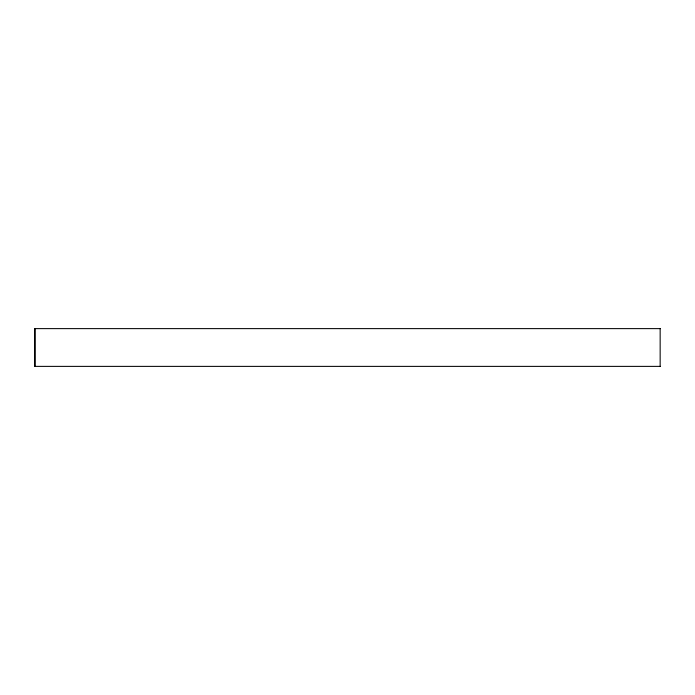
<?xml version="1.0" encoding="UTF-8"?>
<svg xmlns="http://www.w3.org/2000/svg" width="695" height="695" viewBox="0 0 695 695"><rect width="100%" height="100%" fill="white"/><g stroke="black" fill="none" stroke-linecap="round" stroke-linejoin="round"><path stroke-width="1.04" d="M660.241 328.622L34.75 328.622L34.767 366.378L660.241 366.378M660.154 328.622L660.154 366.378M35.002 328.622L35.002 366.378"/></g></svg>
